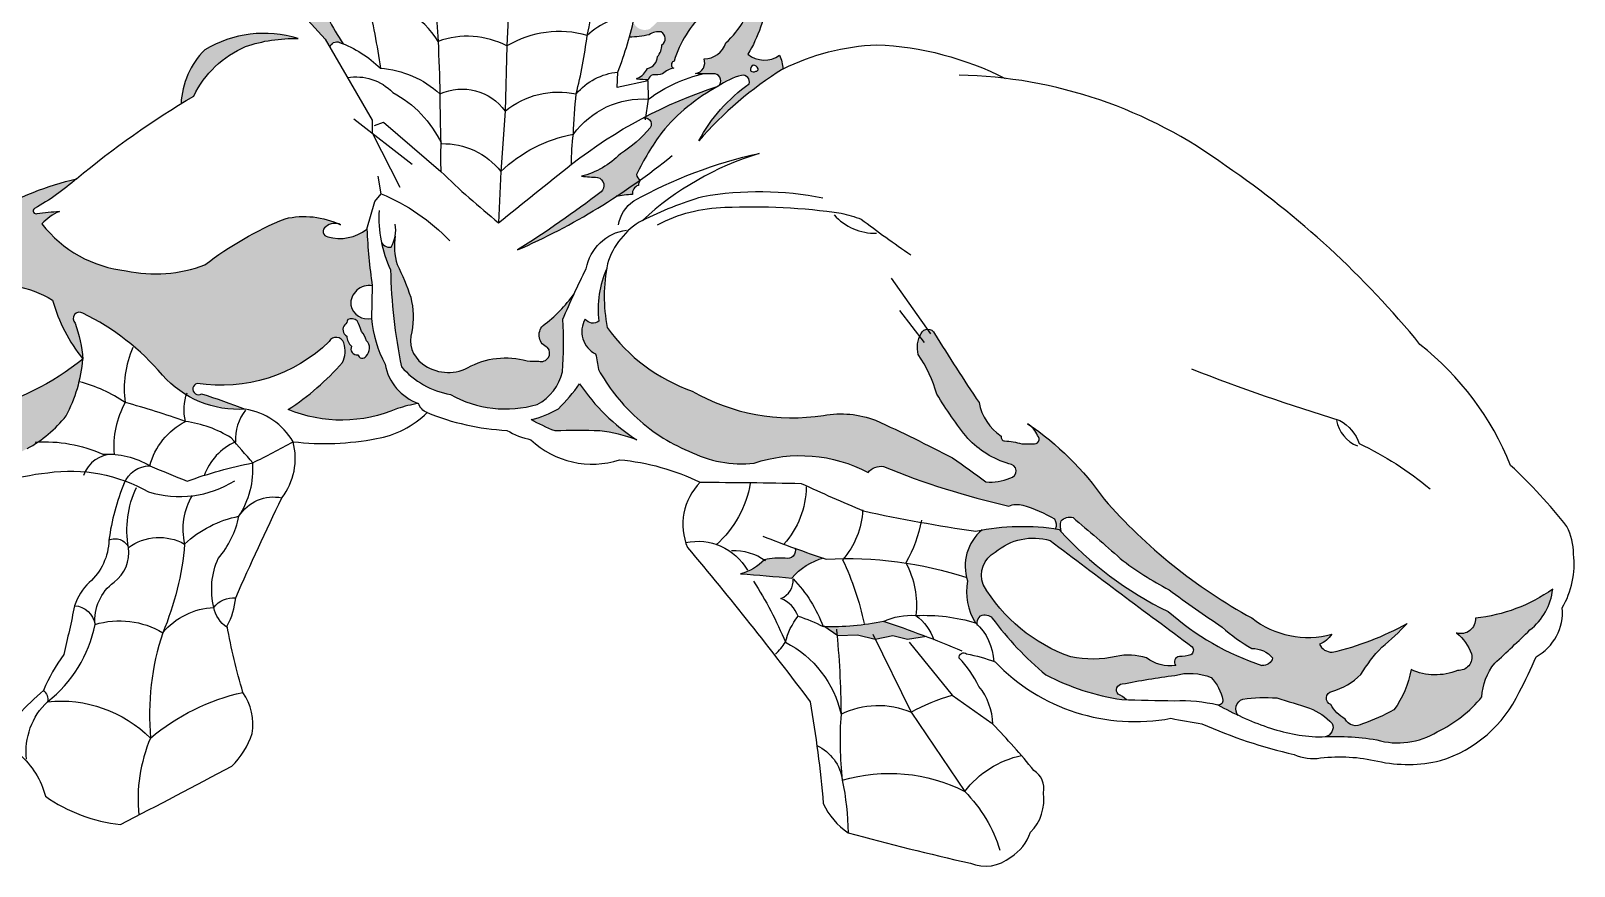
# Model space of a CAD drawing. Header units: centimetres. Extents: x 66 to 173, y 7 to 93.
# Drawn here: x 102.1 to 166.7, y 6.9 to 41.9 of the extents above; entities that cross this region are included whole.
import ezdxf

# ---------------------------------------------------------------- set-up
doc = ezdxf.new("R2010")
doc.units = ezdxf.units.CM
doc.header["$MEASUREMENT"] = 0

msp = doc.modelspace()

# ---------------------------------------------------------------- hatches: boundary and pattern name
h = msp.add_hatch(color=256)
h.paths.add_polyline_path([(132.166302568799, 50.97600141797999, 0.1317226818134366), (132.3539405490464, 51.46460552465401, -0.1566810703213762), (132.5703984390934, 51.95515284040946, -0.002121738332173545), (133.0252783912084, 52.93804225224058, 0.02008566270860418), (133.5670435882719, 53.66977191173673, -0.004217760009624832), (133.0670697660191, 53.26568958714006, -0.07434005296552698), (131.2417403942455, 52.00015051918373, -0.8303774133041311), (131.1175682721004, 52.55847640670416, 0.01957218318154958), (132.2116450331797, 53.60333696893403, -0.005645329863242771), (134.436171652559, 55.25592175699776, 0.07076027520124023), (135.9278997393984, 56.79896339239083, 0.04618348179350572), (137.108438289274, 59.07458550158719, -0.03193048692957143), (138.190175820698, 61.22523604808303, -0.03709604603429137), (140.3507697849702, 64.40149037555344, -0.6761290495273535), (140.7605379253423, 64.32704692388408, -0.185232301395551), (140.5561508566734, 64.05414058354114, -0.03475035378652044), (139.6298121076362, 62.43766255250907, 0.009200708587064742), (137.9396444951455, 59.21844452673923, -0.1074636719529065), (136.0127119499556, 55.86413061637189, -0.0006619807428148274), (135.9404942235831, 55.79366840179818, -0.9784407774948232), (136.1614080765214, 55.21221357743354, -0.04405985895171588), (136.1330192674852, 54.43345072180284, 0.002174415219301132), (135.7180494279853, 53.92785578935774, -0.4697237071544181), (136.0192889824637, 53.70593591513489, 0.0869210919706007), (135.6747907333252, 52.98501859158482, 0.1420011430662326), (135.5122911447332, 52.16667979751352, -0.2107743976960921), (135.1737102341, 51.47436169647097, -0.008016553871951403), (134.3607489264656, 50.77163683035457, -0.02905376435717281), (133.5383706757198, 50.24325108868908, 0.01933406938386701), (133.1187126170358, 49.11235482751187, 0.02747714617118609), (133.0926243362155, 48.52555442074025, 0.02965927028377983), (133.8597528237086, 49.06412012936619, -0.7482170239717781), (133.5512323061418, 49.40064867232407, -0.05109382194363053), (134.7004909245486, 50.58407426737781, -0.6278572443510435), (135.0788055977065, 50.4529092458809, -0.1582008819592839), (134.6064897154023, 49.72884220830265, -0.7935303163130406), (134.8486060275897, 49.46429149677412, -0.1043371652674528), (133.0854938319295, 46.29679485578023, -0.1674237940981755), (131.429236962459, 45.01556051768209, -0.8474397636097797), (131.1620986469851, 45.46043384933721, -0.02204617904248228), (131.6251386226284, 45.85192191370184, -0.1750339865721773), (131.6429476148379, 46.56371885477348, 0.006338879444572839), (131.7500007378425, 46.66003318554327, 0.3537802924422071), (131.233874178244, 46.44868578582847, -0.6293953776485833), (130.561229304466, 46.40532432962003, -0.1648905725499338), (130.4045270081848, 47.23534046292303, 0.2904681313650687), (130.083868957762, 47.84709742358216, -0.0911735561530997), (129.367828437703, 48.25903242632511, -0.1507845876009893), (129.3147544939653, 48.90171193270596, 0.01490674677585367), (128.3784429089039, 45.63383698859855, -0.004040175167412622), (128.2688668969322, 45.23414698128322, 0.005160022747931046), (128.7744189232065, 45.57470373733009, -0.4854838272552748), (129.5875559661841, 45.54568649891569, -0.2378380157271719), (129.7617385227604, 44.03360453186524, -0.05784816097285318), (127.9902617366492, 42.0023931679312, -0.4232642398248539), (127.2917216184537, 42.28183010711633, -0.009610947033414861), (127.131627043137, 41.66084815248972, 0.06001705569057032), (127.9600479977074, 41.75743595052887, -0.1827703529544322), (128.4617486751361, 41.87444807318851, -0.5472518572926698), (128.4952968816624, 41.33140178881818, -0.1874449472623959), (128.3007168912653, 40.84199006749476, -0.3628574843759051), (127.8847186069465, 40.34587397937938, -0.1929330958382822), (127.4482617560972, 39.9283679748026, 0.5241342221813314), (127.459019880759, 39.89131033658485, 0.01581591846911054), (127.9182668134728, 39.86987062035082, -0.2471545428230821), (128.1128468038701, 40.07770302059019, 0.1001118683821049), (128.5226873651919, 40.11843937252851, -0.1696039548390701), (128.9923635650426, 40.35308886864681, -0.3050750115071802), (128.9118473459863, 40.41342742719653, -0.4893774431464021), (129.0068543647296, 40.65408809340747, -0.127896054094987), (130.2657475761298, 42.70217988302807, -0.1512247285517411), (131.6698974952325, 44.29872401099443, -0.3239845033782997), (132.4284619740747, 44.05682323927972, -0.4692477877444666), (132.2615609878023, 43.65927994458905, -0.341255499270696), (132.1218084156257, 42.66992637254155, -0.2543612493364552), (131.9281325872751, 42.36351895114284, -0.07882365985671666), (131.1638022762219, 41.41528007459912, -0.3321988714538641), (130.2563650957329, 40.74761209801709, -0.4803467722761125), (129.901639818985, 40.12940131112114, 0.02529837925453303), (130.7183330197284, 40.12115869369953, -0.6239628027942403), (130.8503243224713, 39.60186154359757, -0.08524259894589181), (131.772400035213, 40.04123545076569, -0.6041344910023947), (132.1537341027054, 39.70077518039147, 0.1177500041043756), (130.0330305278359, 37.30806178410711, -0.07502499032072829), (133.5655046292737, 40.32483228503164, 0.079825393343113), (133.4207785115998, 40.89523848990571, -0.3392800221132784), (132.0912311207153, 40.94105333378518, 0.1153489585515429), (132.8864900544786, 43.31156178705594, -0.0362989890989547), (133.5378040351725, 46.5655199162022, 0.1288670020748851), (135.6348469585146, 51.31970310456322, 0.2219608589395509), (136.6612854725476, 54.72417588329715, -0.07299703709797663), (141.9052533631308, 65.88831853155317, 0.02314452010396885), (138.9535359008038, 63.31674834809918, 0.002535337074634113), (138.7501321579609, 63.16258206156455, -0.7599482038600907), (138.9352085535685, 62.80095577508468, -0.04244855158067354), (137.6798918693449, 60.96067171577052, 0.01014106655124805), (135.9166485586436, 59.81920506726308, -0.9253400420141336), (135.4396893768243, 60.12122205817059, 0.01865147989484545), (134.2290764620876, 58.68686386341106, 0.03322903815845615), (132.8231546832829, 56.86357411742895, -0.09762533048471571), (136.6745504730643, 59.5122380272454, -0.3246953891507612), (136.9527820820701, 59.33848326799512, -0.1408076810442632), (134.6037181405356, 55.61489145624112, 0.04330638972490927), (131.9221643028176, 54.14924431678223, -0.215624815871042), (131.2740556764945, 53.99490329868194, 0.02401861888502434), (129.4924959278653, 49.44922095738545, 0.0007204156428568527), (129.4411944728841, 49.2931129283009, 0.09897762265287123), (129.5162822417059, 49.18372802441579, -0.4289048661255256), (130.3350668419788, 49.50188877464455, -0.05850520750789801), (130.8524934739756, 49.66665093260696, -0.3294453431826854), (131.7679400640728, 49.5814290595959, -0.1852820454206734), (131.9726367289906, 50.14957345122144, -0.2018839357107302)])
h.paths.add_polyline_path([(132.3093710094161, 40.47942777282133, -0.2863317095609605), (132.5120223196253, 40.35470219809724, -0.6539509992943154), (132.4253706819838, 40.22829749732865, -0.3221575624733739), (132.2062605528237, 40.24761492522115, -0.3216818482088957)], flags=16)
h = msp.add_hatch(color=256)
h.paths.add_polyline_path([(114.069231706438, 46.11711742597396, -0.5063980886286821), (114.4826297763906, 46.11711742597394, 0.1141129189353406), (115.6800825530709, 45.51591353422163, -0.001332512571554635), (115.6487286702202, 45.70240358444176, 0.004209366644690645), (115.4260633812612, 46.6147202382904), (110.7922997942934, 46.86574672476473), (110.8017712752175, 46.84108327663392, -0.05966517649865581), (110.8355693352296, 46.34778302313602, -0.3637704878907139), (110.4901941676356, 46.25487192486521, 0.02632300830038382), (109.8842355939323, 46.61111788552944, 0.08667131482579654), (104.7375299059894, 48.36810126840712, -0.1530548777068421), (111.3735338369311, 44.89083430432961), (114.3862718000917, 41.57511903910238), (114.5809959102377, 41.23850054717877, -0.431411814626649), (114.9846086412338, 41.43836190942974, -0.008912101420605343), (115.1461349274037, 41.37522507844058, -0.05969600431344741), (113.9887809405101, 43.59040070908034, -0.7587682508861433), (114.3433809311661, 43.79296075200796, 0.1263553983359918), (116.2351830595865, 42.4333905713514, -0.2672125279271579), (113.9773656992314, 45.3827775360783, -0.2600537538119577)])
h.paths.add_polyline_path([(113.0485735941333, 45.21643018780608, -0.0795528790619864), (113.8676530541745, 43.09080495189594, -0.9511469687407039), (113.50028406244, 42.8030502200175, -0.02971820130179133), (112.5594006661816, 43.88649362852274, -0.02625190091369129), (111.3551972935746, 45.24208277976397, -0.05850862635391491), (111.3076260414093, 46.00996030473468, -0.4287694777589174), (111.6151839165475, 46.27355942288112, -0.1075220442166875)], flags=16)
for points in [[(109.3420352887118, 41.12058211851085, 0.1881806689996045), (108.3490795409702, 38.86912269721815, -0.004113872716701532), (108.8806360171295, 39.19002190694663, -0.1786947818884596), (111.0546804634279, 41.26736771087268, -0.08765556099807374), (113.2479962739383, 41.59610116185488, 0.215717724978766)], [(120.3520471606868, 27.80600274043045, -0.2885738900851129), (118.4600058242099, 27.9757482568789, -0.3219292482311967), (118.013627897295, 29.31913022877289, 0.1058530903401101), (117.9687923830108, 30.76022952552354, 0.038575376254971), (117.395272558638, 32.13137469407712, -0.1130820032221348), (117.3175096162915, 33.32464980913546, -0.08944744057305633), (117.1452860973595, 32.86488974964288, -0.396706481779272), (116.7244869116244, 33.12570433633239, 0.06464412918280986), (117.1236611623242, 31.91417148099364, 0.04500112612834398), (117.5777776081908, 27.85201223359935, 0.1703680182624534), (119.6321126994399, 26.68522163116621, 0.202225636434967), (123.2650426071707, 26.2746841969768, 0.2250857266623339), (124.3246472788147, 27.6359398998154, 0.0292514793589904), (124.3462716607826, 29.83987739053975, -0.008782060504895063), (124.8142271570058, 30.90717820439319, -0.07782000176932022), (123.512333971047, 29.57160789927615, 0.5437595106320811), (123.7058052408525, 28.65775008113593, -0.7249064767093062), (123.3419057010704, 28.07713348500937, -0.007231470552543291), (122.8439785747973, 28.09537601505956, 0.2016710533874672)], [(125.8956299713209, 25.16296014609414, -0.06200063626343199), (127.4379753914045, 24.78756162472751, -0.1014448378967446), (125.0453621629252, 27.13873918155812, -0.0451554636195665), (124.1555473346357, 26.0915762447024, -0.08400549432515753), (123.0086752891883, 25.63714689833615, 0.03414913683180208), (124.0171322357252, 25.16296014609414, -0.01413191601026779)], [(143.9085090199449, 25.39667222529526, -0.1356839962016447), (144.2301943040315, 24.96792004312491, -0.7720715392182178), (144.0391027736336, 24.62051458432201, -0.01963637156181511), (143.5667403551271, 24.62051458432201, 0.06051001527794946), (142.8634051633755, 24.74251885897035, -0.4914225871324554), (142.7041645834479, 24.94885109465403, -0.2050070902887483), (141.7781139341257, 26.34794252329858, -0.001713764970365587), (141.4529290358441, 26.83332650397821), (140.2352293578802, 26.34018510762247, 0.02579790904911208), (141.3057515156191, 24.84990727000216, 0.1332885254585218), (143.0309020004101, 23.78281391179704, -0.9430680804325787), (143.0719775916445, 23.18770436228784, -0.1213599362192058), (142.0656398970636, 23.02353610712176, 0.008481282777326642), (140.6690888493101, 24.02906659492012, 0.01132487109595027), (137.9048965349621, 25.39645193345509), (134.7337769129846, 24.11221872990533, -0.1037937319942479), (137.1257959084073, 23.42464364650277, -0.2725762177958412), (137.7760167061116, 23.67047580590556, 0.04162448397113876), (143.0183262195719, 22.01730935219219, -0.1628544429187932), (143.6158261259575, 22.05242848957041, -0.06325598534827681), (144.9338420575172, 21.47296662769334, -0.2664781416026198), (144.9775334559058, 21.06402753023267, -0.004107836635600869), (145.1305569805433, 21.04009721358825, 0.002547582264515356), (145.2287305284607, 20.93063278289257, -0.1646579346286696), (145.2130169821527, 21.39779621044612, -0.2839932410346399), (145.7131308038961, 21.53037292149906, -0.005791451687960795), (147.0323521423645, 20.40239178374021), (148.6374029347768, 20.6290103903379, -0.02569068569231488), (147.0229333109166, 22.29857123577813, 0.08931681132248456)], [(133.6603993130681, 19.82943178281136, 0.0725779759143089), (132.7869561517627, 19.76314284316523, -0.1381755036788561), (131.7906947138049, 19.17556023245064, -0.006120721521596363), (133.9386265827027, 18.99618089353693, -0.1587073040613035), (135.2492932365741, 19.83329874279105, -0.00584966188991186), (134.0732080625577, 20.24177476540846, -0.5891326862662462)], [(137.7737479359886, 17.18280985121855, -0.0606333643028382), (135.3167416304279, 16.96250429976619), (135.8551511869301, 16.59441462123294), (136.6847783457457, 16.62511698980027), (137.4222254360963, 16.4409033088265), (138.1596725264469, 16.59441462123294), (138.7742125472903, 16.4409033088265), (139.5198565091268, 16.55936192389545, 0.009748178230503399)]]:
    msp.add_hatch(color=256).paths.add_polyline_path(points)
h = msp.add_hatch(color=256)
h.paths.add_polyline_path([(125.1176623170706, 35.82794391825099, 0.001386278352411312), (125.7991510789495, 35.78043675282103, -0.6474530498202616), (125.9044509734075, 35.14228633641367, -0.02244064416433042), (122.4389384302809, 32.74035483441013, 0.0524713799273462), (127.590992756791, 35.67655472199994, -0.2874541890066374), (127.4287002237526, 35.90252139705255, -0.04244223443647872), (128.4883399631603, 37.6671698905125, -0.09594088668646165), (130.8503243224713, 39.60186154359754, 0.04138636757981608), (127.8195223849811, 38.33315925249477), (127.8109114110016, 38.27938375175807, -0.6192089493884413), (127.9765539039615, 37.83411245518847, -0.07947995121710653), (126.7520258264569, 36.76647296244289, -0.1351932931474006)])
h.paths.add_polyline_path([(127.2595411515354, 35.06558307395774, -0.3786577393621344), (127.5056517231003, 35.44449056539612, -0.1330833278102857), (127.590992756791, 35.67655472199994, -0.01069182774544634), (126.5920883270243, 34.9910194773361, -0.02385308394595527)], flags=17)
h = msp.add_hatch(color=256)
edge = h.paths.add_edge_path()
edge.add_arc((85.43768228226105, 33.98838294310083), 2.9557164184264, 145.620618413499, 161.4878385000378)
edge.add_arc((64.96651055318993, 35.79179399034091), 17.68955422653788, 351.46062298231124, 357.19733153676395, ccw=False)
edge.add_arc((83.32375482150957, 33.0467532804834), 0.8718635410969297, 172.1993689101433, 236.1932260606012)
edge.add_arc((88.80459259847672, 38.38066229620492), 8.5027109845405, 225.4403700800528, 236.9228932195848)
edge.add_arc((82.43680155048439, 29.4552345499339), 2.495200722028064, -5.262699829057624, 46.19191345066639, ccw=False)
edge.add_arc((87.0699085126328, 29.55473726764445), 2.173373743070985, 188.6899210157965, 227.8282586910411)
edge.add_arc((84.28460168890697, 25.75205749176338), 2.561893748184537, 29.0998574013081, 58.82428578781298, ccw=False)
edge.add_arc((88.30194584334897, 26.91543861652512), 1.780744006802449, 177.3428931244455, 210.277370074645)
edge.add_arc((88.4987337071252, 26.61199155663233), 1.833637287996805, 198.9143049337141, 235.2148741218133)
edge.add_arc((89.03350325019622, 26.06808001244507), 1.850583498087752, 211.3230620416336, 248.2495731916542)
edge.add_arc((89.29438761637417, 25.89962171216839), 1.816535858147347, 238.5921667373973, 264.5655340088295)
edge.add_arc((89.60835014999246, 24.36959258737526), 0.5600639055266304, 146.8273882123365, 209.8005356252946, ccw=False)
edge.add_arc((89.52549766553885, 23.75166667249462), 1.001703708304388, 45.78724357137543, 112.66107076934239, ccw=False)
edge.add_arc((90.22466712824581, 24.06254084984901), 0.407102866302391, -50.75565665840958, 90.09242772322301, ccw=False)
edge.add_arc((91.97536779647184, 17.63858778575153), 6.288510556906482, 103.7356058830674, 118.2193613372936)
edge.add_arc((88.66023414669567, 33.02794521623829), 9.85419920661913, 271.9867002077187, 280.5455503695038)
edge.add_arc((90.65806664930408, 27.67180814469221), 4.335979542952912, 267.4310585686332, 286.9681430959988)
edge.add_arc((91.36400468649445, 27.20218417548303), 3.719911156609609, 263.24229939897765, 278.6500979249725, ccw=False)
edge.add_arc((90.95640757226455, 23.72373624372198), 0.2177143907434006, 139.1072289226122, 262.04569022788115, ccw=False)
edge.add_arc((91.9948162889623, 22.23939277851796), 2.023334084912976, 89.92585418909562, 126.4810381502815, ccw=False)
edge.add_arc((97.46140349604435, -20.06068638766671), 44.65892707471819, 94.45346406962813, 97.02768144947402, ccw=False)
edge.add_arc((94.39500868546875, 21.2644898688008), 3.223991811962688, 70.19123822756768, 97.15108876544559, ccw=False)
edge.add_arc((70.49825902932879, -140.4996780669624), 166.681270318822, 80.7753523792648, 81.37755455253023, ccw=False)
edge.add_arc((96.49604476557712, 14.33783197352331), 9.715017611339116, 76.73720920184837, 85.73683016381023, ccw=False)
edge.add_arc((99.13428596575024, 22.88390717338411), 0.9977096788731522, 55.73089663105981, 114.22897648593599, ccw=False)
edge.add_arc((99.52413341272288, 23.4560646782254), 0.3053620477966167, -81.74026008628601, 55.73089663105969, ccw=False)
edge.add_arc((92.61876084129186, 71.0246458041237), 48.37254503870465, 277.32827769416645, 278.259739913713, ccw=False)
edge.add_arc((98.16679268393403, 24.00972180566334), 1.146031526834364, 266.41536177756046, 302.8756547427929, ccw=False)
edge.add_arc((99.14967329424772, 28.62505060161775), 5.854868355458963, 259.6236984069704, 285.8901035297495)
edge.add_arc((101.4568995368642, 27.36466720842725), 4.427128441280882, 252.90384174291108, 260.8473373333244, ccw=False)
edge.add_arc((100.3469626245665, 23.34087554507379), 0.2825425033300923, 135.8190583341451, 227.3207687908856, ccw=False)
edge.add_arc((74.02453284837804, 77.69880431533852), 60.13035920624807, 295.7462520519635, 297.6243899002324)
edge.add_arc((99.22013648980904, 29.27145581732581), 5.542445598598981, 298.9787699647118, 321.0827981463243)
edge.add_arc((98.06322086087593, 28.70353981561434), 6.197015405017137, 331.9527906315049, 355.0824693555218)
edge.add_arc((97.09539302720695, 37.10370980016717), 11.43583590850928, 283.9977148625776, 308.6477640371838, ccw=False)
edge.add_arc((98.94109255895125, 29.71035048074497), 3.815576785441562, 261.9416363561621, 283.9592313350449, ccw=False)
edge.add_arc((96.354736482866, 22.18227099850964), 4.274624729247767, 61.31976268476365, 77.71570840205106)
edge.add_arc((97.05420126982298, 21.63177242919029), 4.731914061516641, 87.45622337357942, 110.2683064593617)
edge.add_arc((93.4992388947665, 35.47758370397114), 9.59998671109876, 273.920325391128, 281.5110749279029, ccw=False)
edge.add_arc((93.6986946549245, 23.48513869001964), 2.457761565351099, 79.28663143981156, 89.30129539433246)
edge.add_arc((93.66718733027979, 25.78730275183471), 0.1671326438499563, 68.41747318877825, 280.1522802789775)
edge.add_arc((94.70744651303269, 26.34021681538326), 1.239524647669905, 215.3657886899226, 247.3594338615685)
edge.add_arc((94.01109512855734, 25.02848960369456), 0.2760047939529701, -78.42084437092137, 37.42203002051741, ccw=False)
edge.add_arc((92.93486754581657, 39.93429019458932), 15.21832022172325, 269.6132375264035, 274.2644253928319, ccw=False)
edge.add_arc((92.51402191396329, 25.74395303800167), 1.075748969558759, 234.73468744216228, 287.2006066544145, ccw=False)
edge.add_arc((91.16618097786922, 25.30817912892297), 0.8508911641553953, 274.1324920607348, 328.6600196593092, ccw=False)
edge.add_arc((91.17547660000521, 27.33698036313201), 2.877950365302782, 255.00597646557418, 271.035742500721, ccw=False)
edge.add_arc((91.46053064566544, 25.76032863528878), 1.583699474504334, 192.5205614855083, 229.4475531839363, ccw=False)
edge.add_arc((97.8359296303694, 26.07415797015974), 7.948647467240095, 173.9394766078799, 184.7423780360507, ccw=False)
edge.add_arc((84.71021391919885, 24.59147422922645), 5.714471787881535, 23.97375553895088, 34.87998784314406)
edge.add_arc((94.70410058346334, 28.45393400731447), 5.339220582167767, 163.5363704503766, 186.3938263866899, ccw=False)
edge.add_arc((31.8408741509739, 19.27575253760671), 58.72434945186109, 10.48976904656837, 11.87538964131827)
edge.add_arc((90.2800230774777, 31.57958861977249), 0.9960925747305505, 121.74604715106929, 192.7191797161813, ccw=False)
edge.add_arc((88.03154434178815, 32.6866519897284), 1.743870143167479, 351.4256702353655, 394.8130606332685)
edge.add_arc((81.65287413729772, 28.13747499598568), 9.578463784887301, 35.37160547827876, 43.93161052893507)
edge.add_arc((86.831274260199, 33.19563935982744), 2.340326061713128, 42.70839329978959, 80.72848850526636)
edge.add_arc((84.31529524960212, -7.102686063574826), 42.70618120808117, 86.11564872725934, 88.63574572143295)
edge.add_arc((85.01893585722217, 37.95021654742871), 2.379519755509197, 248.45452075511508, 277.5616669006638, ccw=False)
edge.add_arc((83.6748205761367, 34.21077010747749), 1.59699996997236, 72.87451442730364, 115.0641152842504)
h = msp.add_hatch(color=256)
h.paths.add_polyline_path([(107.5687892350146, 27.50274547750625, 0.23385041250212), (111.0357402765057, 26.07219789717607, 0.01402525308739092), (109.2110293549349, 26.7173467597715, -1.183686602279148), (109.0236369599474, 27.15327289582503, 0.2357447555311467), (114.5492416476888, 28.90607730595189, -0.6569103813498398), (115.1668362475307, 28.84997736389743, -0.2001565370954932), (115.1106913216372, 28.02250380738112, -0.06923783564870266), (112.8368205779059, 26.05900701304505, 0.2037174309494942), (117.4126345283154, 26.10108208734779, -0.03163075821026298), (118.2969173186492, 26.3114567522953, -0.2705621979877724), (116.8922574784809, 27.95889612855255, -0.09870820165599242), (116.3308078045326, 29.86629274531096, -0.4107742447750969), (115.4587254527617, 30.43208833713928, -0.483481331685953), (116.3570446820736, 31.24553702590156, -0.02312628465045093), (116.1324649784979, 33.61575781133569, -0.2394832859615615), (114.4902248585778, 33.29318349779903, -0.7332998536001732), (114.4200439087149, 33.71393282769406, -0.2990295656937951), (115.0244803422426, 33.80233156649783, 0.1685709481842152), (112.7051688899143, 34.05256903929855, 0.06853093508348011), (109.3481077023812, 32.11449002142442, -0.1446448245095746), (106.0469976314757, 31.87223014419019, -0.204088142593158), (102.5188273473923, 33.83665583753911, -0.1080040398430582), (103.2528461200294, 34.35100917161161, 0.03502602423997168), (102.3186402207598, 34.26528361593286, -0.9438743669592934), (102.2137806925324, 34.47483489575131, 0.04837310702929454), (103.9734538724556, 35.72675312331555, 0.08140418787145211), (100.4420988082669, 34.28920747595504, -0.02317014941351925), (95.74259097003737, 34.08768537875501, -0.1401526557172434), (94.4730282237029, 34.7127576342123, 0.328823235630988), (93.45282828148366, 35.0590546719302, 0.4129255871410181), (93.05278479049966, 34.51437928549699, 0.2271749406683195), (93.47746156372543, 33.57303670001668, -0.2728542453206435), (92.8100986533549, 32.88901586316284, 0.8619074885006274), (92.95728371827599, 32.64603552394065, -0.05910013122966157), (94.46203255665995, 32.49016019311487, -0.08872101373581243), (96.88597125102561, 31.77985236318817, -0.03184740586883734), (98.2259425549797, 31.76577629182756, -0.2553035000234994), (99.67375629007606, 31.27659178739741, -0.175761573568134), (102.9686341687949, 30.63709380563756, 0.1007458456838388), (104.2374257633245, 28.17232069641763, 0.05942230987062532), (103.9154140148494, 29.6792234594506, -0.9313137537763722), (104.2380703373431, 30.08769620185963, -0.1044323742075358)])
h.paths.add_polyline_path([(115.2026320304882, 29.60734872072087, 0.1981699711020474), (115.3281366031659, 29.82680582294844, -0.2950750799110093), (115.7281829992139, 29.77194142963052, -0.06709858500614897), (115.9007516828935, 29.33302746069739, -0.1221346183207438), (116.1125412199248, 28.94113994637818, -0.2489271016621581), (116.2380457926026, 28.61979199621872, -0.1990976379914396), (116.0968530445878, 28.29060657839946, -0.6526968992543486), (115.7595589348787, 28.35330843937728, -0.6263550533697475), (115.4928616141862, 28.71384514096862, -0.2217714990737937), (115.2889161648234, 29.13708370353779, -0.4704808425542418)], flags=16)
h = msp.add_hatch(color=256)
h.paths.add_polyline_path([(137.9048965349621, 25.39645193345509, 0.001861546932928939), (137.444700985098, 25.6091856754257, 0.1361688859516119), (135.2677253481342, 25.81439584419607, -0.1713507977326848), (129.7565481809155, 26.83144507744153, -0.1559292471177768), (126.2035598210987, 29.49917847295416, -0.09045733602414793), (126.1659758964866, 31.91823314951984, 0.1360753881220215), (125.8540557948362, 29.75492057419989, -0.4045016211659239), (125.2741281074669, 29.84271811727126, 0.428066309203528), (125.7134674570317, 28.38528382842114, -0.03372667716034038), (125.8364825172526, 27.73558489328403, 0.08130822273954057), (127.3308811850391, 25.81302193312716, 0.09790075730239059), (129.6154422036471, 24.32046910764683, 0.1477126683417947), (132.3569147908359, 23.81124491977806, -0.09983414319559744), (134.7337769129846, 24.11221872990533)])
h.paths.add_polyline_path([(139.909201526433, 29.2414070443841, 0.6783437792962999), (139.3546889840253, 29.24140704438398, 0.2022641984654707), (139.2314632688897, 28.3590028981472, -0.07599438813632119), (140.0118889166676, 26.69679999043284, 0.005912170399816827), (140.2352293578802, 26.34018510762247), (141.4529290358441, 26.8333265039782, -0.008390995550235751)])
h = msp.add_hatch(color=256)
h.paths.add_polyline_path([(129.7565481809156, 26.83144507744149, -0.1559292471177796), (126.2035598210987, 29.49917847295414, -0.09045733602414685), (126.1659758964866, 31.91823314951977, 0.1360753881220171), (125.8540557948362, 29.75492057419989, -0.4045016211659228), (125.2741281074669, 29.84271811727126, 0.4280663092035261), (125.7134674570317, 28.38528382842114, -0.03372667716033926), (125.8364825172526, 27.73558489328405, 0.08130822273956126), (127.3308811850396, 25.81302193312674, 0.09790075730236722), (129.6154422036471, 24.32046910764685, 0.1477126683417975), (132.3569147908359, 23.81124491977806, -0.2057599928076841), (137.1257959084073, 23.42464364650276, -0.2725762177958528), (137.7760167061116, 23.67047580590555, 0.04162448397113854), (143.0183262195719, 22.01730935219219, -0.17745989199309), (143.667094901372, 22.03698654058758, -0.06090388713105682), (144.9338420575172, 21.47296662769336, -0.2664781416026328), (144.9775334559059, 21.06402753023267, -0.004107836635601425), (145.1305569805434, 21.04009721358825, 0.002547582264517099), (145.2287305284608, 20.93063278289248, -0.1646579346286827), (145.2130169821527, 21.39779621044607, -0.2839932410346437), (145.713130803896, 21.53037292149907, -0.00873701937369999), (147.693172676923, 19.81707277727993, 0.04360273737233287), (149.7363803259093, 18.51033676808648, 0.01557328067849882), (151.9644445432446, 16.9467502772704, 0.06286950316927115), (153.2096257441164, 16.04930700129947, -0.2247087668665595), (154.0771693726536, 15.65157686814067, -0.3714590317090256), (153.6247872170447, 15.33810805427748, -0.1013150466182314), (149.7048114612856, 17.59781769976774, -0.1001816499802665), (145.1305569805433, 21.04009721358826, 0.08657615089556982), (141.8906313016247, 21.00970848953695, 0.3053920035928641), (141.2998066010411, 18.88093651305629, 0.191084327801974), (141.6341540591182, 17.121453252378, -0.00972719266122936), (141.6998469015635, 17.05925391369071, -0.2549863951527891), (141.8437472307189, 17.41479618169979, -0.3224500257646604), (142.3333463023726, 17.32378103142005, 0.06260863452282334), (144.5763955999727, 14.94600895376971, 0.08283962955226096), (147.7564855937522, 13.90791971730155, 0.0003971937449004024), (147.944260100514, 13.90244495647364, 0.08893015570734694), (147.5981344947976, 14.14129416186469, -0.6219754132841684), (147.7728023518197, 14.56353842492404, -0.01359618852167588), (149.9781497125232, 14.92198623587372, -0.166258934681327), (151.4994000012478, 14.83386909477491, -0.1520372579513627), (151.9844355887943, 13.88660397066795, -0.4776740183885262), (151.8048735881219, 13.68178643300738, 0.01763576724889492), (152.6170268768984, 13.26283275015046, -0.4933970219062906), (152.8281254593007, 13.92823281523632, -0.05598103679983912), (154.2496502294055, 13.97794652870142, -0.00966248512930355), (155.6214212726436, 13.5447296002833, -0.1101054238867846), (156.5738429532993, 12.90555637386516, -0.4337767772869363), (156.328437511687, 12.3622751308296, -0.05082053816707743), (158.4357444690315, 12.21978251100842, 0.2112311059079502), (160.9748306115511, 12.56108977511889, 0.10809636991502), (162.8463068695122, 14.01976400819574, -0.1685783865397248), (163.3814508040076, 15.43049973865511, 0.00644201203098244), (164.8523376310374, 16.82440190459145, 0.2017590766487899), (165.8087649307747, 18.53093702364744, -0.1301791829760333), (162.5751304802313, 17.3249855315045, -0.5281730047158301), (161.7781075540221, 16.69925584767605, -0.1442150039834139), (162.4043401556342, 15.8232346507653, -0.5117534207357162), (161.823652416864, 15.12924375441389, -0.2071939869717055), (159.8766399641832, 15.16337466104939, -0.1089264524513874), (159.157935147849, 13.47370374467356, -0.04196392322062233), (157.8436337293332, 12.89498440753692, -0.4469429129724232), (157.1085168838647, 13.09531049367024, -0.1253454484860362), (156.5070568767959, 13.69628755057395, -0.7298149548920826), (156.5516088034068, 14.25274796644726, 0.1338765325093886), (157.7768053101334, 14.96501722667516, -0.05522655293230629), (158.6455811111365, 16.10019697968506, 0.03097527017493474), (159.7148432283069, 17.10182560810732, -0.07161278364782478), (156.5704396590742, 15.89466841438354, -0.289837257880334), (156.0344266407345, 16.22759884598571, 0.1517505971845581), (156.5554027090064, 16.64569314067386, -0.2371652133402121), (153.2045509719499, 17.32772674541271, -0.08837197480229111), (147.0229333109166, 22.29857123577808, 0.08931681132248129), (143.9085090199451, 25.39667222529512, -0.1356839962015821), (144.2301943040314, 24.96792004312492, -0.772071539218006), (144.0391027736337, 24.62051458432201, -0.01963637156181823), (143.5667403551271, 24.62051458432201, 0.06051001527794155), (142.8634051633755, 24.74251885897035, -0.4914225871325), (142.7041645834479, 24.94885109465401, -0.2050070902887421), (141.7781139341257, 26.34794252329852, -0.01010490583110964), (139.909201526433, 29.24140704438391, 0.6783437792964191), (139.3546889840254, 29.24140704438405, 0.2022641984655007), (139.2314632688897, 28.35900289814715, -0.0759943881363189), (140.0118889166676, 26.69679999043284, 0.03171491665984604), (141.305751515619, 24.84990727000226, 0.1332885254585318), (143.0309020004101, 23.78281391179704, -0.9430680804323921), (143.0719775916445, 23.18770436228784, -0.1213599362192082), (142.0656398970636, 23.02353610712176, 0.00848128277732691), (140.6690888493101, 24.02906659492015, 0.01318669602789002), (137.4447009850983, 25.60918567542559, 0.1361688859516315), (135.2677253481341, 25.81439584419606, -0.1713507977326804)])
h.paths.add_polyline_path([(145.6240333020789, 15.6960484530582, 0.1047499743787246), (147.4791431667567, 15.70946162177981, -0.1373716959342123), (148.789187968262, 15.65150477836008, 0.1969499932852356), (150.0151286478784, 15.33969785397648, -0.5919212472250334), (150.1711572499342, 15.71832059078142, 0.1153321046310569), (150.6461258614057, 15.78924552069823, 0.4634171381937669), (150.7061127594304, 16.11921546530991, -0.001944760923998213), (144.7547292759385, 20.57360396131312, 0.2531770217277669), (142.4588775773284, 20.0836211366407, 0.3724896626820473), (141.9462112632299, 18.72503275049041, 0.1779762634765472)], flags=16)

# ---------------------------------------------------------------- linework, layer by layer
for p, q in [((111.3735338369311, 44.89083430432962), (114.3862718000918, 41.57511903910238)), ((122.1585690235147, 44.56022356439595), (122.0025380388723, 41.28619534451553)), ((114.3862718000918, 41.57511903910238), (116.3518055249723, 38.17731176295973)), ((122.0025380388723, 41.28619534451553), (121.9245221315419, 38.55783876939093)), ((116.3518055249723, 38.17731176295973), (116.3518055249723, 37.64456084567988)), ((121.9245221315419, 38.55783876939093), (121.7419919835849, 36.02421984294601)), ((116.3518055249723, 37.64456084567988), (117.513131772985, 35.37550488289649)), ((121.7419919835849, 36.02421984294601), (121.6462232304689, 33.88075710814194)), ((137.3300453676314, 16.65581935836759), (138.9277381970907, 13.37709898074612)), ((138.9277381970907, 13.37709898074612), (141.1751760122986, 10.0634184702698))]:
    msp.add_line(p, q)
for points in [[(119.1102198515255, 62.48346214525731, 0.08603864250806012), (118.1467508020272, 58.53714758156502, 0.05671169880355153), (117.7309129194397, 52.91262771100412, 0.02146580561993428), (118.4654276279937, 48.48506754320752, 0.02945114022682258), (118.8868822702921, 44.65673367529742, -0.007400163802756788), (119.1167670356458, 41.47921674392881, -0.003946649738464872), (119.1941222484326, 39.27870750390165, 0.01264171201613486), (119.2324363068234, 37.21140742248959, 0.02333203572784309), (119.2324363068234, 36.02462399880454, 0.02093343347597237), (121.6462232304688, 33.88075710814194, -0.004455000910346936), (124.7113499767756, 36.33089052924058, -0.04081957952836066), (124.7879780935571, 37.59424076217619, -0.0196828476569029), (124.9029202687294, 39.27870750390165, 0.02793640916313709), (125.3626889694186, 41.72884116052234, 0.03467090049141941), (125.8224580851169, 44.6000915614549, 0.04933991250127888), (126.473797492769, 48.12215842788483, 0.05506547898030258), (127.5470360175035, 52.76853154506924, 0.04663670418277793), (128.2999823939504, 58.26916412800745, 0.02473033525799253), (128.0469780175102, 62.08440439728004, 1.82512738080573)], [(115.6487286702202, 45.7024035844418, 0.01803154604603149), (116.1568654406147, 43.19520575844334, -0.02394414567779041), (116.6980796841292, 40.35261273993667, -0.1702385038364836), (119.1941222484326, 39.27870750390099, -0.3575515764130625), (121.9245221315419, 38.55783876939092, -0.2270515561528497), (124.9029202687294, 39.27870750390165, -0.1979431291440057), (126.647590038389, 40.1901613976155, 0.0375061871079804), (127.3608342837255, 42.58553028675052, 0.1704086544040936), (125.3626889694186, 41.72884116052234, 0.2078271322836989), (122.0025380388723, 41.28619534451553, 0.2099368296342623), (119.1167670356458, 41.47921674392917, 0.2533522414691671), (116.1568654406147, 43.19520575844334, -0.003892876672415068)], [(116.2351830595865, 42.4333905713514, -0.1263553983359974), (114.3433809311661, 43.79296075200802, 0.7587682508859654), (113.9887809405101, 43.59040070908038, 0.05969600431344965), (115.1461349274038, 41.37522507844054, 0.05969600431344965)], [(130.2657475761298, 42.70217988302805, 0.1278960540949872), (129.0068543647295, 40.65408809340747, 0.4893774431461491), (128.9118473459862, 40.41342742719662, 0.3050750115075488), (128.9923635650426, 40.35308886864681, 0.1696039548390701), (128.5226873651919, 40.11843937252851, -0.1001118683821048), (128.1128468038701, 40.07770302059019, 0.2471545428230725), (127.9182668134729, 39.86987062035082, -0.01581591846911152), (127.459019880759, 39.89131033658485, -0.8928072548334783), (127.4687196683863, 39.93691354569267, 0.1858600009773576), (127.8847186069466, 40.34587397937938, 0.3628574843758944), (128.3007168912653, 40.84199006749476, 0.1874449472623959), (128.4952968816624, 41.33140178881817, 0.5472518572926827), (128.4617486751361, 41.87444807318851, 0.5869221042398133)], [(132.8864900544786, 43.31156178705601, -0.1153489585515464), (132.0912311207153, 40.94105333378518, 0.3392800221132784), (133.4207785115998, 40.89523848990571, -0.07982539334311112), (133.5655046292737, 40.32483228503165, 0.07502499032072835), (130.0330305278359, 37.30806178410712, -0.1177500041043745), (132.1537341027053, 39.70077518039147, 0.5428097424967226), (131.8237568272108, 40.05521589788114, 0.08968635943452732), (130.8503243224713, 39.60186154359753, 0.6239628027943126), (130.7183330197284, 40.12115869369953, -0.02529837925453303), (129.901639818985, 40.12940131112115, 0.4803467722761125), (130.2563650957329, 40.7476120980171, 0.3321988714538641), (131.1638022762219, 41.41528007459913, 0.07882365985671629), (131.9281325872751, 42.36351895114284, 0.2543612493364503)], [(96.88597125102561, 31.77985236318816, 0.08872101373581143), (94.46203255665998, 32.49016019311487, 0.05910013122966271), (92.95728371827599, 32.64603552394065, -0.8619074885006015), (92.81009865335491, 32.88901586316285, 0.2728542453206402), (93.47746156372543, 33.57303670001669, -0.2271749406683164), (93.05278479049966, 34.51437928549699, -0.412925587141016), (93.45282828148365, 35.0590546719302, -0.3288232356309786), (94.47302822370287, 34.71275763421234, 0.1401526557172519), (95.74259097003741, 34.087685378755, 0.02317014941351911), (100.4420988082669, 34.28920747595505, -0.08140418787145175), (103.9734538724556, 35.72675312331555, -0.03985710405601734), (108.8806360171295, 39.19002190694664, -0.1786947818884583), (111.0546804634278, 41.26736771087267, -0.08765556099807434), (113.2479962739383, 41.59610116185488, -0.8652174676147215)], [(113.2479962739383, 41.59610116185488, 0.2157177249787642), (109.3420352887119, 41.12058211851086, 0.1881806689996038), (108.3490795409702, 38.86912269721817, 0.1881806689996038)], [(114.5809959102377, 41.23850054717878, -0.4314118146266434), (114.9846086412338, 41.43836190942974, -0.1053905644245888), (116.6980796841292, 40.35261273993667)], [(128.4617486751361, 41.87444807318851, 0.1827703529544322), (127.9600479977074, 41.75743595052887, -0.0603852408511712), (127.1265106898377, 41.6608714597001, 1.09408755432007)], [(133.5655046292737, 40.32483228503165, -0.1063291043474193), (137.4890041483677, 41.33615344309919, -0.1083157886370717), (142.8749072725114, 39.92379208808661, 7.69565360705671)], [(115.313499645969, 39.95888273652581, -0.2507951454509136), (117.2155180542759, 39.3369035923098, -0.162272558666842), (119.2558652325541, 37.19453061808697, -0.2362046724019815), (121.7419919835849, 36.02421984294601, -0.1466254253878902), (124.7879780935571, 37.59424076217618, -0.2569964392535959), (127.9359850692705, 39.06046828625708, -0.1053186429208052), (130.2529893724821, 40.1316548911295, -4.946513211420509)], [(124.7113499767756, 36.33089052924058, -0.08814911303735873), (130.8503243224713, 39.60186154359753, 0.6141307085306036)], [(130.8503243224713, 39.60186154359751, 0.09594088668645627), (128.4883399631604, 37.6671698905126, 0.04244223443648076), (127.4287002237526, 35.90252139705258, 0.2874541890066727), (127.590992756791, 35.67655472199994, 0.1330833278102857), (127.5056517231003, 35.44449056539612, 0.3786577393621345), (127.2595411515354, 35.06558307395774, 0.02436158689606031), (126.5779539428871, 34.98873897230366, -2.44282936793251)], [(130.0954536604552, 23.0104863148747, 0.3046134368540996), (129.5665565020572, 20.27444278594725, -0.0140532982545101), (134.7022079389257, 13.81843887785263, -2.180905681098317), (134.7022079389257, 13.81843887785263, -0.02090507547822877), (135.2526312354262, 9.554863019932643, 0.1399137632394277), (136.2957964902225, 8.332821689503092, 0.0124654817709591), (141.4128563076584, 7.057469365555413, 0.2745305741625254), (143.103504904835, 7.309066304415307, 0.1707924561033274), (143.9308441431168, 8.351395020732198, 0.2402176966146689), (144.4704118308214, 10.00474410188981, 0.3243523647198091), (144.074728859838, 10.93924633108584, 0.02467117758385755), (142.3481090834811, 12.88013451347697, 0.1691123499020126), (141.7725691580289, 14.46159926988727, 0.07723912027172215), (140.9452309783144, 15.64769783719501, -0.6617355022143151), (141.254730683562, 15.82906671401746, -0.04158596370418319), (142.4510621741358, 15.48539730809526, 0.2527986190548503), (149.8125971794738, 13.12390069991678, 0.0199177644582167), (151.1136072255818, 12.89976876597749, 0.05136213284007556), (154.9782727638099, 11.61338430260197, 0.1551947927813469), (156.0848779635247, 11.46396261281034, -0.08588987529883628), (158.4775398861051, 11.32948333229713, 0.1139677668956077), (161.1086208294446, 11.35184738449063, 0.2129729101889358), (164.3981179993815, 14.22414634598539, 0.02958622657587734), (165.1093599154709, 15.70471244319263, 0.3009094117647097), (166.2086101888167, 17.75499326318869, 0.1616874769148336), (166.6827721719212, 20.00545418751223, 0.1065011690648318), (166.4060753535939, 21.15657058802503, 0.03958667478393606), (164.044184927073, 23.7182629199836, 0.1302837099209058), (160.2490439792396, 28.78773283846981, 0.07157803925743184), (152.1274829786937, 36.25391342072391, 0.1549247005825508), (140.942268048132, 40.06655027915604, -2.633141290927312)], [(127.6366705527796, 38.23694860818484, -0.8361693372526533), (127.9971054048574, 37.85891308751472, -0.08105591776557333), (126.752025826457, 36.7664729624429, -0.1351932931474069), (125.1176623170706, 35.82794391825097, 0.001386278352411601), (125.7991510789496, 35.78043675282101, -0.6013889490790301), (125.9417877446936, 35.17075545565537, -0.02269052964156452), (122.438938430281, 32.74035483441016, -2.094899116713739)], [(122.438938430281, 32.74035483441016, 0.06732372564553908), (128.9234238717345, 36.69462288034136, -0.4446285507476789)], [(126.6760926689583, 33.78832037082353, -0.2114967648330699), (127.3129892786651, 34.79651397526775, -0.07228879858900757), (132.5650831307019, 36.78708883745625, 0.1112284220761756), (127.6752024652594, 33.98218781336132, -21.44565692811794)], [(103.9734538724556, 35.72675312331555, -0.04837310702929332), (102.2137806925325, 34.47483489575135, 0.9438743669597371), (102.3186402207598, 34.26528361593286, -0.03502602423997274), (103.2528461200294, 34.35100917161161, 0.1080040398430592), (102.5188273473923, 33.83665583753912, 0.2040881425931612), (106.0469976314758, 31.87223014419018, 0.1446448245095721), (109.3481077023812, 32.11449002142442, -0.06853093508348013), (112.7051688899143, 34.05256903929855, -0.1691015950041104), (115.0311158099759, 33.79918733924866, 0.6588273692609652)], [(116.7338183373083, 35.09330388772194, -0.1056042409999923), (119.6052280935046, 33.12743485104645, 10.31603656176587)], [(127.6752024652594, 33.98218781336132, -0.04396462677620651), (130.205559660911, 34.98458419794717, -0.09141048784079268), (135.238807403611, 34.92710761660543, -0.5784605173922893)], [(116.6479203344896, 34.3990030056371, 0.1298308035637362), (117.1236611623242, 31.91417148099368, 0.04500112612834446), (117.5777776081908, 27.85201223359935, 0.1703680182624534), (119.6321126994399, 26.68522163116621, 0.2022256364349671), (123.2650426071707, 26.2746841969768, 0.2250857266623355), (124.3246472788147, 27.63593989981541, 0.02925147935899021), (124.3462716607826, 29.83987739053975, -0.01756547573984915), (125.3193776984198, 31.9573859477505, -0.3212862427661765), (127.0060955308763, 33.57792813725822, -0.0719503140720993)], [(128.3057190891824, 33.79284340380939, -0.1181519364356477), (131.1288802648813, 34.52872927616914, -0.04784012315505042), (136.0080387010215, 34.28343418563195, -0.02743234966615654), (136.8365751790449, 34.03813909509476, 0.01372428484409688), (138.9232592501527, 32.535705163684, 0.168108165587289)], [(115.0311158099759, 33.79918733924866, 0.3026275439542716), (114.4200439087149, 33.71393282769404, 0.7332998536000529), (114.4902248585778, 33.29318349779904, 0.239483285961566), (116.1324649784979, 33.6157578113357, 0.02312628465045099), (116.3570446820736, 31.24553702590156, 0.4834813316859353), (115.4587254527617, 30.43208833713933, 0.4107742447751208), (116.3308078045326, 29.86629274531096, 0.09870820165599295), (116.8922574784809, 27.95889612855254, 0.2705621979877713), (118.2969173186492, 26.3114567522953, 0.03163075821026349), (117.4126345283154, 26.10108208734778, -0.2037174309494935), (112.8368205779059, 26.05900701304505, 0.06923783564870276), (115.1106913216372, 28.02250380738113, 0.2001565370951971), (115.1668362475311, 28.84997736389627, 0.6569103813512119), (114.5492416476888, 28.90607730595188, -0.2357447555311458), (109.0236369599474, 27.15327289582503, -0.5031743365567534), (109.0236369599474, 27.15327289582503, 1.183686602279001), (109.2110293549349, 26.71734675977149, -0.0140252530873908), (111.0357402765057, 26.07219789717607, -0.2338504125020922), (107.5687892350149, 27.50274547750592, 0.1044323742075457), (104.2380703373431, 30.08769620185961, 0.9313137537763962), (103.9154140148494, 29.6792234594506, -0.05942230987062572), (104.2374257633245, 28.17232069641762, 13.0988911129152)], [(116.7244869116244, 33.12570433633247, 0.3967064817793307), (117.1452860973595, 32.86488974964288, 0.180337735346054), (117.3182828123056, 33.81560770442053, 2.08778165181039)], [(127.6752024652594, 33.98218781336131, 0.1922899961865197), (126.2100107308991, 32.15636633505827, 0.0995199755272751), (126.2035598210987, 29.49917847295416, 0.1559292471177775), (129.7565481809155, 26.83144507744152, 0.1713507977326841), (135.2677253481342, 25.81439584419607, -0.1361688859516335), (137.4447009850984, 25.60918567542557, -0.01318669602788991), (140.6690888493101, 24.02906659492014, -0.008481282777326765), (142.0656398970636, 23.02353610712176, 0.1213599362192081), (143.0719775916445, 23.18770436228784, 0.9430680804324905), (143.0309020004101, 23.78281391179704, -0.1332885254585183), (141.3057515156191, 24.84990727000211, -0.03171491665984912), (140.0118889166676, 26.69679999043286, 0.07599438813632048), (139.2314632688897, 28.3590028981472, -0.202264198465473), (139.3546889840253, 29.24140704438398, -0.6783437792964191), (139.909201526433, 29.24140704438398, 0.01010490583110972), (141.7781139341257, 26.34794252329857, 0.2050070902887486), (142.7041645834479, 24.94885109465402, 0.4618357411776166), (142.8475549491883, 24.74328348072128, -0.06185526578569061), (143.5667403551271, 24.62051458432201, 0.01963637156181586), (144.0391027736336, 24.62051458432201, 0.7720715392181202), (144.2301943040315, 24.96792004312491, 0.1650566900273331), (143.8131896682633, 25.46187681695431, 1.754365245387301)], [(135.7048776974287, 34.20913124874486, 0.2191950257514736), (137.4864455909362, 33.44450798683648, -2.686730568119273)], [(117.3175096162913, 33.32464980913387, 0.1130820032219773), (117.395272558638, 32.13137469407717, -0.03857537625497239), (117.9687923830108, 30.76022952552355, -0.1058530903401088), (118.013627897295, 29.31913022877292, 0.3219292482311592), (118.4600058242098, 27.97574825687902, 0.2885738900851451), (120.3520471606869, 27.80600274043046, -0.2016710533874683), (122.8439785747973, 28.09537601505955, 0.007231470552543083), (123.3419057010704, 28.07713348500936, 0.7249064767093218), (123.7058052408525, 28.65775008113594, -0.5437595106320545), (123.512333971047, 29.57160789927613, 0.07782000176932469), (124.8142271570059, 30.90717820439327, -7.614317043308853)], [(91.70250193730837, 30.09070640933506, -0.1642149142778864), (98.2259425549797, 31.76577629182756, -0.2553035000234994), (99.67375629007606, 31.27659178739741, -0.175761573568134), (102.9686341687949, 30.63709380563756, 0.100745845683839), (104.2374257633245, 28.17232069641762, 0.04018896619838699)], [(126.187953361764, 31.96741060957348, 0.1394304278328835), (125.8540557948362, 29.75492057419989, -0.4045016211659228), (125.2741281074669, 29.84271811727126, 0.4280663092035261), (125.7134674570317, 28.38528382842114, -0.03372667716034015), (125.8364825172526, 27.73558489328403, 0.0813082227395468), (127.3308811850393, 25.81302193312703, 0.09790075730238326), (129.6154422036471, 24.32046910764684, 0.1477126683417958), (132.3569147908359, 23.81124491977806, -0.2057599928076841), (137.1257959084073, 23.42464364650277, -0.2725762177958412), (137.7760167061116, 23.67047580590556, 0.04162448397113876), (143.0183262195719, 22.01730935219219, -0.1628544429188236), (143.6158261259576, 22.05242848957038, -0.06325598534827179), (144.9338420575172, 21.47296662769335, -0.2749786780532763), (144.9720732781191, 21.05212991760067, -0.6496311318929782)], [(115.2026320304882, 29.60734872072085, 0.470480842554219), (115.2889161648234, 29.13708370353779, 0.2217714990737937), (115.4928616141862, 28.71384514096862, 0.6263550533697654), (115.7595589348787, 28.35330843937729, 0.6526968992542381), (116.0968530445878, 28.29060657839944, 0.1990976379914784), (116.2380457926026, 28.61979199621877, 0.2489271016621257), (116.1125412199248, 28.94113994637818, 0.1221346183207493), (115.9007516828935, 29.3330274606974, 0.06709858500614489), (115.7281829992139, 29.77194142963051, 0.2950750799109987), (115.3281366031659, 29.82680582294844, -0.198169971102075), (115.2026320304882, 29.60734872072085, -338.1243497694896)], [(106.3335265059374, 28.65026706881807, 0.1411409915297864), (106.0090717325676, 26.34893365773409, 0.14610028963484), (105.5407066114755, 24.18257098923288, 0.3360886898852893), (104.2585232862415, 23.28858595012483, 0.2070855232617656)], [(101.90537107573, 24.42292836747023, 0.096747185273529), (103.5324616763211, 25.78970989046629, 0.1012663051798178), (104.2374257633245, 28.17232069641762, -0.107972805868643), (99.86152957639317, 26.0074567606224, -0.09636653315198171)], [(110.2668350573205, 16.93889485272366, -0.2019352439020238), (109.7255939051592, 17.7681319515176, -0.1676900803046422), (109.9060078069021, 19.82319795516295, 0.127957967036466), (110.7719935397467, 21.58983355440287, 0.165007096464046), (111.3493173616431, 23.82516856080156, 0.003344200060346304), (110.4472489590634, 24.87072846289956, 0.1070438019103686), (108.5348635916313, 25.55575035949079, 0.02193471354661482), (106.0090717325676, 26.34893365773409, 0.08698215426064679), (104.0951637706048, 27.22240028397167, 1.323338785476223)], [(150.6701193503349, 27.76219202981525, 0.01938314687326653), (156.8933789361671, 25.60241223978793, -0.1824940868490829), (157.7009780093757, 24.62932515701035, -0.06677703396517566), (160.6700912839489, 22.73061730600931, -0.05063556600955366)], [(105.9682553590226, 22.97921591718984, -0.2960385971358948), (107.0381509556333, 23.7023135750445, -0.2152768542013837), (108.5348635916313, 25.5557503594908, -0.1566068476119425), (108.60531774059, 26.76229279741984, 8.318212331837747)], [(105.9682553590226, 22.97921591718984, 0.06450663757230472), (105.3257835167284, 20.58385725263435, -0.2071847569100933), (104.5055436470955, 18.81680389032261, 0.1279615399221132), (103.8864400082569, 17.84202924836313, -0.008586920464878729), (103.4346984337724, 15.79331600547926, 0.06530504167625145), (102.5904659475982, 14.29366271015697, 0.02304043959774525), (101.5398657661668, 13.28139673581441, 0.2787359700162049), (101.5773869641891, 11.61303244476834, -0.153080971753341), (102.6668152418904, 9.86156688669061, 0.1290464704544691), (105.8186163392517, 8.6805899166243, 0.003128463248205097), (110.4712747596483, 11.11752652152304, 0.1188203358423803), (111.3342678448336, 12.4859604673762, 0.1920109817674761), (110.9402930533306, 14.21056175699683, -0.03193174889181365), (110.2836084851914, 16.99157537243521, 0.09515232068750248), (110.6400620786722, 18.17255234250153, -0.009115926285303137), (112.574078464881, 22.36036191593664, 0.2304386676246348), (113.0443433724654, 24.710120689734, 0.2252801825292384), (111.0357402765057, 26.07219789717607, -1.881584768356903)], [(111.0488231269059, 26.03772402347385, 0.176877958707576), (110.6247990778494, 24.70312041190486, 0.2018676537631544), (109.3103249129213, 23.28378026237689, 0.4849340169435777)], [(113.0443433724654, 24.71012068973399, 0.07715948648624153), (116.5394560759339, 24.84190532191713, 0.1526709925585913), (118.6519058295541, 25.92832314295585, -0.2161226391399328), (118.2969173186492, 26.3114567522953, 3.652756131372127)], [(118.6519058295541, 25.92832314295585, 0.08267075287417229), (121.9975183331672, 25.183408585508, 0.08109698372449198), (123.0071445168468, 24.7954021087543, 0.2767937840687946), (126.7194639303249, 23.95730849561224, -0.09060224386883439), (130.0954536604552, 23.0104863148747, -0.006063862232698764), (134.3256073079216, 22.96369308437274, 0.008206192901641268), (136.9371118922275, 21.81141653150144, 0.01776455118988356), (141.64392224713, 20.96086786635664, -0.09330045291813532), (145.1305569805433, 21.04009721358826, 0.1001816499802666), (149.7048114612856, 17.59781769976772, 0.1013150466182312), (153.6247872170447, 15.33810805427748, -78.1720255185977)], [(143.8131896682633, 25.46187681695431, -0.09166540096745397), (147.0229333109166, 22.29857123577811, 0.08837197480229159), (153.2045509719499, 17.3277267454127, 0.237165213340212), (156.5554027090064, 16.64569314067387, -0.1517505971845587), (156.0344266407345, 16.22759884598571, 0.289837257880334), (156.5704396590742, 15.89466841438354, 0.07161278364782396), (159.7148432283069, 17.10182560810729, 2.6129872619043)], [(156.7508618885405, 25.60241223978793, 0.2526368331441687), (157.6297194855625, 24.53438952416104, -0.7413570746629973)], [(102.2427463943751, 24.6916631576521, -0.1229533005829422), (105.0772770637915, 24.18728879293865, -0.1525085466555781), (107.0381509556333, 23.7023135750445, 0.004907712836760346), (108.6074310110956, 23.05656988173624, -0.03916806597580787), (111.3493173616431, 23.82516856080158, 0.01399595420104961), (113.0443433724654, 24.710120689734, 2.484686470240784)], [(100.752695833152, 22.99390487454589, -0.04718098066526698), (102.7637283882927, 23.41304547611929, -0.1663408725403587), (106.9872024877978, 22.60757957212925, 0.2175138143158055), (110.598179544671, 23.07610149053085, 1.354365748624962)], [(101.8809695272443, 11.40968948674734, -0.2381256164899401), (102.7559912751428, 13.82069182467789, 0.1800761527085472), (104.7446767138692, 17.05302515019588, -0.2579723578221484), (105.5401513318137, 18.82815882244055, 0.2786927521275868), (106.1430202304215, 20.275794808698, -0.1530157161519107), (106.4758694606703, 22.79056403230125, -0.3637066845526346)], [(132.1957976262218, 22.97424130971229, -0.1735635821100454), (130.7623575580749, 20.38989296014048, 0.5684968797903059)], [(134.5329274406392, 22.81855735465954, -0.1855361343524717), (133.5980751410075, 20.42102922072075, -23.26087567098595)], [(105.3257835167284, 20.58385725263435, -0.442573237903643), (106.1430202304215, 20.275794808698, -0.2920235061528536), (108.4988649881398, 20.425086883693, -0.1388275864958545), (110.7719935397467, 21.58983355440287, -0.3136707642375859), (112.574078464881, 22.36036191593664, 2.636539501487238)], [(108.8135083459718, 22.45433851931336, 0.1975664338410876), (108.4988649881398, 20.425086883693, -0.07813977866261762), (107.5835379009667, 16.70955516729026, 0.1033056496482952), (107.0696918359436, 12.29708228107906, 0.1276850660685106), (106.5834244764331, 9.067427849488912, 1.142881975828146)], [(136.901218873756, 21.85331895505406, -0.1701595731742376), (136.0598523648846, 19.76715820079029, 0.8872966482407744)], [(139.3629960976329, 21.4174049417671, -0.08694670942181665), (138.7085993009585, 19.64261103674815, -17.70747828825285)], [(145.2334293375318, 20.91848027031283, -0.1692511556945665), (145.2130169821527, 21.39779621044612, -0.2839932410346504), (145.7131308038961, 21.53037292149905, -0.008737019373700375), (147.6931726769231, 19.81707277727983, 0.0436027373723298), (149.7363803259093, 18.51033676808647, 0.01557328067849883), (151.9644445432446, 16.94675027727039, 0.062869503169271), (153.2096257441164, 16.04930700129947, -0.224708766866558), (154.0771693726536, 15.65157686814069, -0.3714590317090329), (153.6247872170447, 15.33810805427748, -2.392080778529789)], [(132.7221270865373, 20.74962603849065, 0.01326654184423582), (135.3774222619816, 19.79065096026387, -0.09216757249064285), (141.2638613809339, 19.02347047333814, 95.07365887663231)], [(141.9016318138665, 21.01904251053969, 0.3073874078110945), (141.2998066010411, 18.88093651305635, 0.1910843278019792), (141.6341540591182, 17.12145325237802, -0.2006168061406825), (142.3920078739995, 15.49560101579418, 2.854437899679644)], [(129.4847265180872, 20.48330280274182, -0.3282979483146953), (132.0711502167622, 19.33124418750332, -1.479752925063151)], [(131.4087022448184, 20.15528362360511, -0.1642480236551323), (132.8288850724245, 19.73206015604872, -2.309799393936248)], [(134.0655012908234, 20.26534579609833, -0.6144583837028023), (133.6603993130682, 19.82943178281136, 0.07257797591431131), (132.7869561517627, 19.76314284316522, -0.1381755036788552), (131.7906947138049, 19.17556023245064, -0.2360014248819865)], [(131.7906947138049, 19.17556023245064, -0.006120721521596365), (133.9386265827027, 18.99618089353693, -0.1617907290484827), (135.2785724481347, 19.84069971438726, 1.08730861370353)], [(136.0598523648846, 19.76715820079029, -0.05836261481868107), (136.9645599576686, 17.08912842828646, 17.83753505032231)], [(138.7085993009585, 19.64261103674815, -0.1517084440817246), (139.1337619212496, 17.43007737723405, -0.1455340223735544), (139.8893264926101, 16.40723053039114, -2.810606683816701)], [(132.3251202131479, 18.8727274768426, -0.04729158250036151), (133.6654446165397, 16.3073780809584, -0.1134371265906784), (134.200166403619, 17.39731322596018, 0.2065873916162471), (133.4735856893632, 18.14673013144516, 0.3360260564974518), (133.9892235553084, 18.96640412590167, -0.1023418439318014), (135.2496474747126, 16.96485231414473, -1.466170904905483)], [(103.8864400082569, 17.84202924836312, -0.3509978612817808), (104.7446767138692, 17.05302515019588, -0.2118519055682251), (107.5835379009667, 16.7095551672903, -0.2103538162615411), (109.7255939051592, 17.7681319515176, -0.2604483926718488), (110.6400620786722, 18.17255234250151, 0.3194498633080567)], [(141.7071147593279, 17.01660467394498, -0.2839686535042845), (141.8437472307189, 17.41479618169978, -0.3224500257647371), (142.3333463023726, 17.32378103141997, 0.06260863452282212), (144.5763955999728, 14.94600895376968, 0.08283962955226581), (147.7564855937524, 13.90791971730151, 0.004671508978484789), (149.9653770381466, 13.86241184178755, -0.06475550226423667), (151.7871419119376, 13.69175851010641, 0.04383252760284476), (153.8526133507038, 12.75576582469602, 0.07432965238678421), (156.0045739811876, 12.34619734806268, -0.05862630412979754), (158.4357444690315, 12.21978251100843, 0.2112311059079554), (160.9748306115511, 12.56108977511891, 0.1080963699150195), (162.8463068695122, 14.01976400819577, -0.1685783865397422), (163.3814508040078, 15.43049973865526, 0.006442012030981673), (164.8523376310374, 16.82440190459142, 0.2017590766487926), (165.8087649307747, 18.53093702364742, -0.130179182976032), (162.5751304802313, 17.3249855315045, -0.5281730047158282), (161.7781075540221, 16.69925584767605, -0.1442150039834379), (162.4043401556342, 15.82323465076513, -0.5117534207356249), (161.823652416864, 15.12924375441389, -0.2071939869717055), (159.8766399641832, 15.16337466104938, -0.108926452451387), (159.157935147849, 13.47370374467356, -0.04196392322062162), (157.8436337293332, 12.89498440753692, -0.4469429129724732), (157.1085168838647, 13.09531049367025, -0.1253454484860316), (156.5070568767959, 13.69628755057394, -0.7298149548919531), (156.5516088034067, 14.25274796644723, 0.1338765325094037), (157.7768053101334, 14.9650172266752, -0.05522655293230475), (158.6455811111365, 16.10019697968506, 0.03097527017493377), (159.7148432283069, 17.10182560810729, 0.07566210273282568)], [(134.200166403619, 17.39731322596018, -0.0530816817016159), (135.2496474747126, 16.96485231414473, 0.5960004172560998)], [(141.0768916687369, 15.93734033251811, 0.01856514486116829), (137.7737479359886, 17.18280985121855, -0.06228365907352745), (135.2496474747126, 16.96485231414473, -0.741154203832707)], [(135.8033139183431, 16.86477973612354, -0.02196254446598306), (135.9951055498823, 13.29494115681077, 0.04820640946505231), (136.0499215850801, 10.52897717403893, -0.04546727702697901), (136.2957964902225, 8.332821689503092, -1.649132526628077)], [(137.7737479359886, 17.18280985121855, -0.1313850946742991), (139.1337619212496, 17.43007737723405, -0.08575100123463368), (141.6341540591182, 17.12145325237802, 0.09523630427024414)], [(133.2543280912041, 15.81443378949761, 0.05152101280110176), (133.6654446165397, 16.3073780809584, -0.2253392030609354), (135.9951055498823, 13.29494115681077, -0.2240420628154844), (138.9277381970906, 13.37709898074612, -0.05981977102651063), (140.6544283512294, 14.08912903460019, -4.774515113916443)], [(147.9531049631684, 13.89357745544676, 0.09157933037142314), (147.5981344947976, 14.14129416186468, -0.621975413284155), (147.7728023518197, 14.56353842492404, -0.01359618852167587), (149.9781497125232, 14.92198623587371, -0.1662589346813267), (151.4994000012478, 14.83386909477493, -0.1520372579513641), (151.9844355887942, 13.88660397066797, -0.5527141043776262), (151.763964578482, 13.68833965226036, -7.162619611872401)], [(102.5904659475982, 14.29366271015697, -0.255830761675214), (102.7559912751428, 13.82069182467788, -0.2241841161909316), (107.0696918359436, 12.29708228107906, -0.1196492936952934), (110.9402930533306, 14.21056175699683, 0.1069639440064153)], [(152.6363838528337, 13.23716031971492, -0.5163363646430117), (152.8281254593007, 13.92823281523632, -0.055981036799838), (154.2496502294054, 13.97794652870142, -0.009662485129305355), (155.6214212726438, 13.54472960028322, -0.1101054238867657), (156.5738429532993, 12.90555637386513, -0.4734417979650624), (156.2765964780488, 12.34836382677035, -1.847573861366089)], [(134.9810182453428, 11.98042393029932, -0.2583328235663078), (136.0499215850801, 10.52897717403893, -0.1918579624454439), (141.1751760122986, 10.0634184702698, -0.1745200144574283), (143.559652980839, 11.56963693234361, -2.721010256350643)], [(141.1751760122986, 10.0634184702698, -0.1249091789295665), (142.6458090706348, 7.598639196059668, 0.6068232496517819)]]:
    msp.add_lwpolyline(points, format="xyb")
for points in [[(127.7976567143083, 38.19660821980468), (127.9359850692705, 39.06046828625707), (127.9151416504534, 39.82587000331042), (126.6212850993498, 39.54482270423803), (126.647590038389, 40.1901613976155)], [(115.5905716247385, 38.22806803576855), (118.0365873839478, 36.3418963288492)], [(116.4547108569568, 37.95472753309038), (116.8351144556163, 38.0929450683557), (119.2324363068234, 36.02462399880454)], [(116.1324649784979, 33.6157578113357), (116.4679466743909, 34.77451425482587), (116.7338183373083, 35.09330388772194), (116.6008825058496, 35.83714625985552)], [(116.3570446820736, 31.24553702590156), (116.3308078045326, 29.86629274531096)], [(138.0937594757857, 31.55756338578844), (139.7437432058833, 29.23445218279848)], [(138.4500065764538, 30.2086602616648), (139.481246010802, 28.85975713754109)], [(135.2713381671288, 16.99354488217821), (135.8551511869302, 16.59441462123294), (136.6847783457456, 16.62511698980027), (137.4222254360963, 16.4409033088265), (138.1596725264469, 16.59441462123294), (138.7742125472904, 16.4409033088265), (139.5792291307617, 16.56879430569141)], [(138.8474292659714, 16.31314385868421), (140.6544283512294, 14.08912903460019), (142.3174484205622, 12.91666794701153)]]:
    msp.add_lwpolyline(points)
for points in [[(132.3093710094161, 40.47942777282133, 0.3216818482088957), (132.2062605528237, 40.24761492522115, 0.3221575624733728), (132.4253706819838, 40.22829749732866, 0.5499947272790412), (132.5220368577097, 40.33132538834111, 0.3172079733265131)], [(123.0086752891883, 25.63714689833615, 0.08400549432515746), (124.1555473346357, 26.0915762447024, 0.04515546361956667), (125.0453621629252, 27.13873918155812, 0.1014448378967458), (127.4379753914045, 24.7875616247275, 0.06200063626343424), (125.8956299713209, 25.16296014609414, 0.01413191601026768), (124.0171322357252, 25.16296014609414, -0.03414913683180209)], [(150.7061127594307, 16.11921546530951, -0.4634171381929865), (150.6461258614057, 15.78924552069824, -0.1153321046310714), (150.1711572499342, 15.71832059078141, 0.5919212472250062), (150.0151286478784, 15.33969785397647, -0.1969499932852356), (148.789187968262, 15.65150477836008, 0.133130798733974), (147.5186678392822, 15.71832059078141, -0.1070376275071391), (145.6240333020789, 15.69604845305819, -0.1779762634765513), (141.9462112632299, 18.72503275049046, -0.3724896626820326), (142.4588775773284, 20.08362113664069, -0.2531770217276809), (144.7547292759378, 20.57360396131335, 0.001944760923998538)]]:
    msp.add_lwpolyline(points, format="xyb", close=True)

doc.saveas('drawing.dxf')
